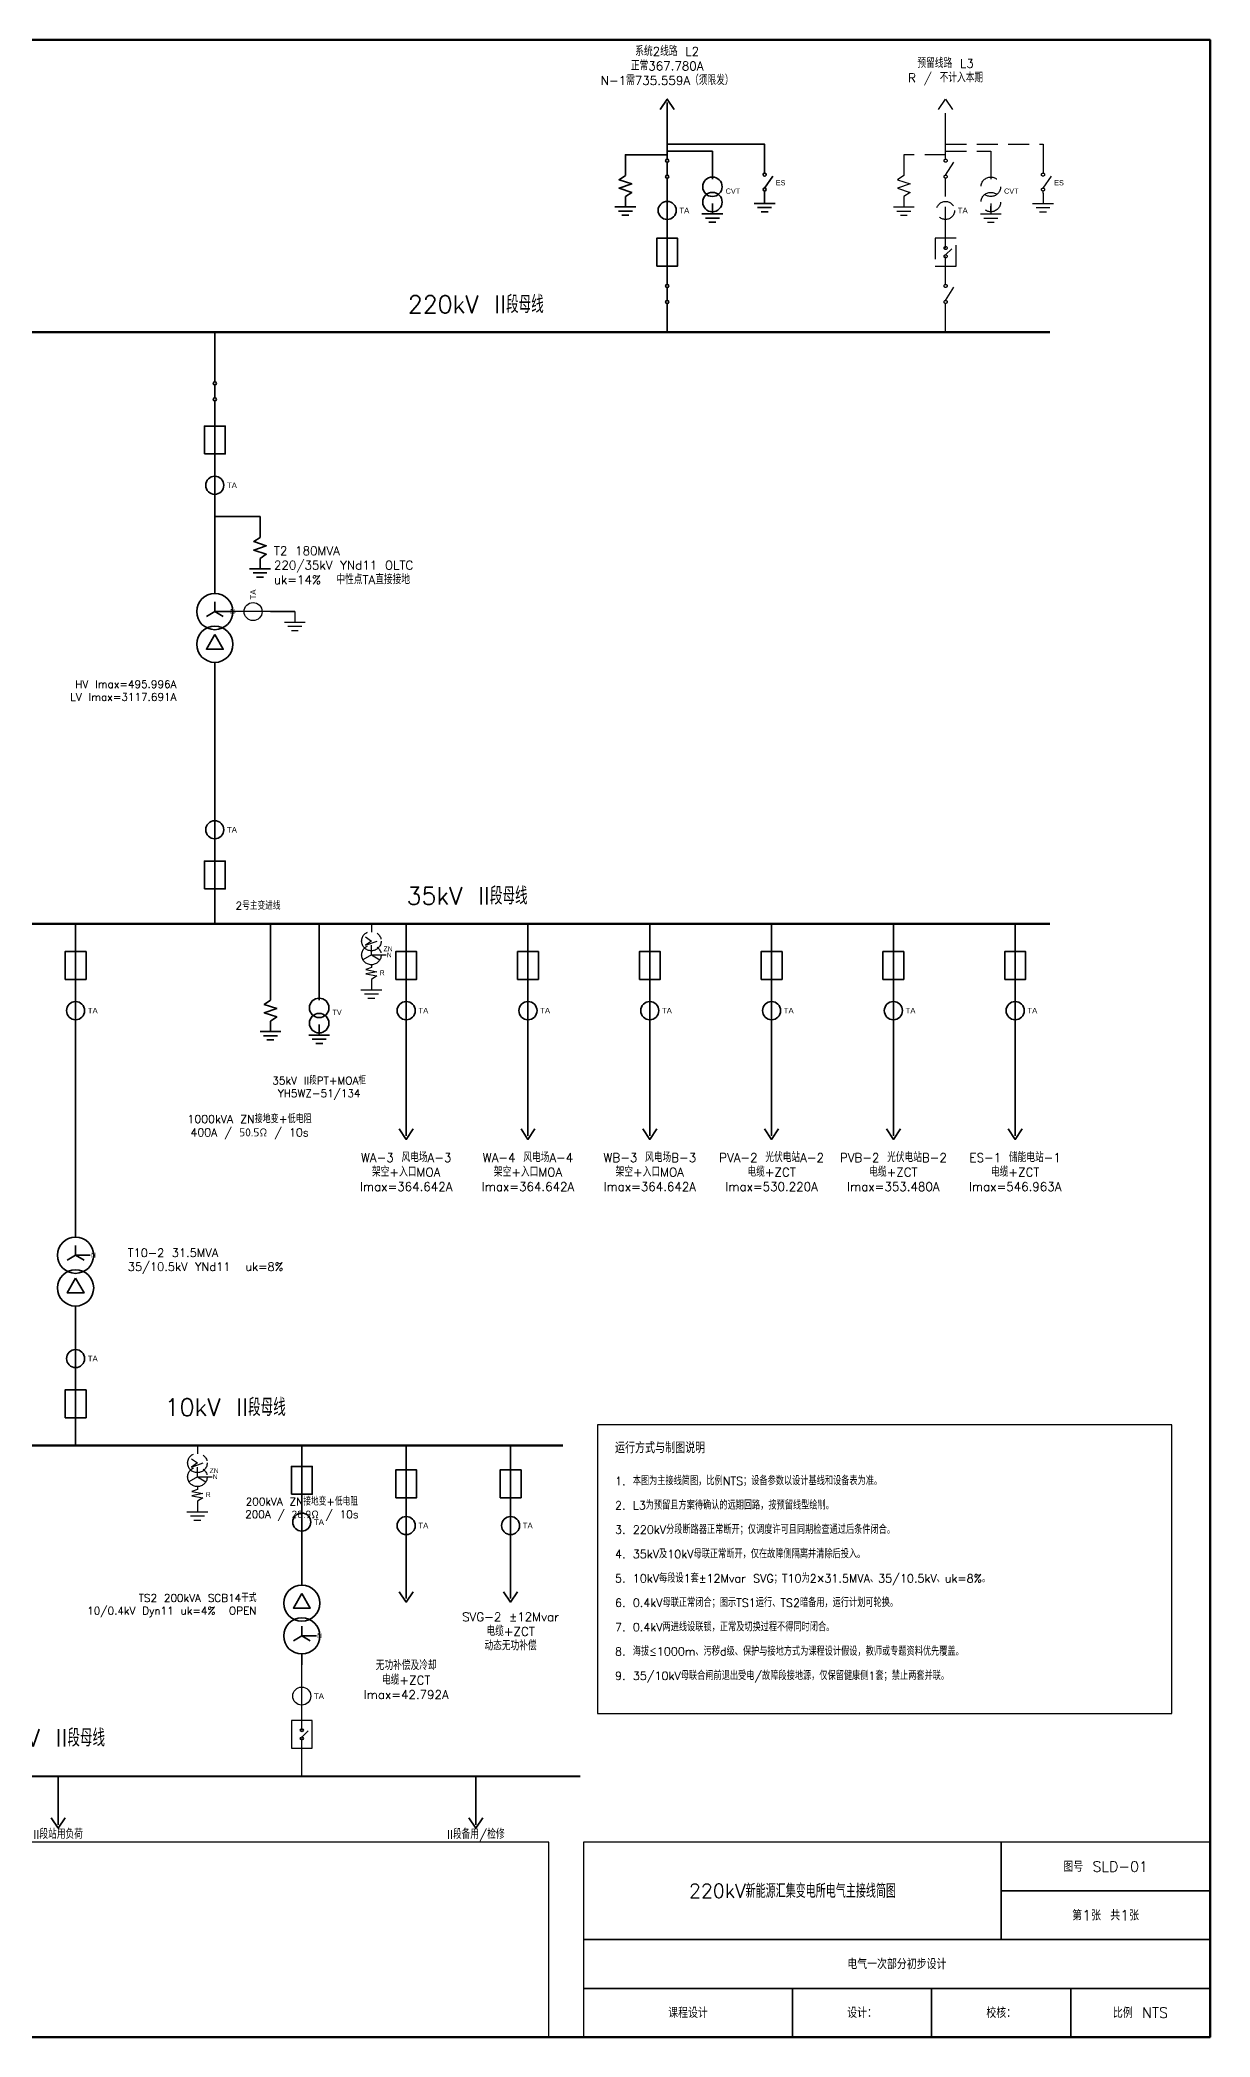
# Model space of a CAD drawing. Header units: millimetres. Extents: x 10 to 831, y 10 to 584.
# Drawn here: x 495 to 831, y 10 to 584 of the extents above; entities that cross this region are included whole.
import ezdxf

# ---------------------------------------------------------------- set-up
doc = ezdxf.new("R2010")
doc.units = ezdxf.units.MM
doc.linetypes.add('CONDITIONAL', pattern=[20, 12, -3, 2, -3])
doc.linetypes.add('RESERVED', pattern=[9, 6, -3])
for name, color, linetype, lineweight in [('E-BUS-0P4', 4, 'CONTINUOUS', 40), ('E-BUS-10', 3, 'CONTINUOUS', 50), ('E-BUS-220', 1, 'CONTINUOUS', 70), ('E-BUS-35', 2, 'CONTINUOUS', 60), ('E-CONDITIONAL', 5, 'CONDITIONAL', 25), ('E-CONDUCTOR', 7, 'CONTINUOUS', 35), ('E-DEVICE', 7, 'CONTINUOUS', 35), ('E-FRAME', 7, 'CONTINUOUS', 50), ('E-NOTE', 7, 'CONTINUOUS', 18), ('E-RESERVED', 8, 'RESERVED', 25), ('E-SYMBOL', 6, 'CONTINUOUS', 25), ('E-TEXT', 7, 'CONTINUOUS', 18), ('E-TITLE', 7, 'CONTINUOUS', 25)]:
    doc.layers.add(name, color=color, linetype=linetype, lineweight=lineweight)
doc.styles.add('HZTXT', font='txt.shx', dxfattribs={"bigfont": 'gbcbig.shx'})
doc.styles.add('LATIN', font='arial.ttf')

# ---------------------------------------------------------------- blocks, each defined once
blk = doc.blocks.new('SLD_DS_CLOSED')
at = {"color": 0, "lineweight": -2}
for p, q in [((0, 2.6), (0, 5)), ((0, -1.9), (0, 1.9)), ((0, -5), (0, -2.6))]:
    blk.add_line(p, q, dxfattribs=at)
for centre in [(0, 2.3), (0, -2.3)]:
    blk.add_circle(centre, 0.45, dxfattribs=at)
at = {"flags": 1}
for tag, p in [('TYPE', (0, -21)), ('BAY_ID', (0, -20)), ('STATE', (0, -22)), ('STATUS', (0, -23)), ('SECTION', (0, -24))]:
    blk.add_attdef(tag, p, '', height=0.1, dxfattribs=at)
blk = doc.blocks.new('SLD_CB_CLOSED')
at = {"color": 0, "lineweight": -2}
blk.add_line((0, -4), (0, 4), dxfattribs=at)
blk.add_lwpolyline([(-3, -4), (3, -4), (3, 4), (-3, 4)], close=True, dxfattribs=at)
at = {"flags": 1}
for tag, p in [('TYPE', (0, -21)), ('BAY_ID', (0, -20)), ('STATE', (0, -22)), ('STATUS', (0, -23)), ('SECTION', (0, -24))]:
    blk.add_attdef(tag, p, '', height=0.1, dxfattribs=at)
blk = doc.blocks.new('SLD_CT')
at = {"color": 0, "lineweight": -2}
blk.add_line((0, -5), (0, 5), dxfattribs=at)
blk.add_circle((0, 0), 2.6, dxfattribs=at)
at = {"color": 0, "lineweight": -2, "style": 'LATIN'}
blk.add_text('TA', height=1.6, dxfattribs=at).set_placement((3.5, -0.8))
at = {"flags": 1}
for tag, p in [('TYPE', (0, -21)), ('BAY_ID', (0, -20)), ('STATE', (0, -22)), ('STATUS', (0, -23)), ('SECTION', (0, -24))]:
    blk.add_attdef(tag, p, '', height=0.1, dxfattribs=at)
blk = doc.blocks.new('SLD_ARROW_UP')
at = {"color": 0, "lineweight": -2}
blk.add_line((0, -5), (0, 4), dxfattribs=at)
blk.add_lwpolyline([(-2, 2), (0, 5), (2, 2)], dxfattribs=at)
at = {"flags": 1}
for tag, p in [('TYPE', (0, -21)), ('BAY_ID', (0, -20)), ('STATE', (0, -22)), ('STATUS', (0, -23)), ('SECTION', (0, -24))]:
    blk.add_attdef(tag, p, '', height=0.1, dxfattribs=at)
blk = doc.blocks.new('SLD_LA')
at = {"color": 0, "lineweight": -2}
for p, q in [((0, 6), (0, 3)), ((0, -3), (0, -6)), ((0, -3), (0, -3)), ((-3, -6), (3, -6)), ((-2, -7.2), (2, -7.2)), ((-1, -8.4), (1, -8.4))]:
    blk.add_line(p, q, dxfattribs=at)
blk.add_lwpolyline([(0, 3), (-1.8, 1.8), (1.8, 0.6), (-1.8, -0.6), (1.8, -1.8), (0, -3)], dxfattribs=at)
at = {"flags": 1}
for tag, p in [('TYPE', (0, -21)), ('BAY_ID', (0, -20)), ('STATE', (0, -22)), ('STATUS', (0, -23)), ('SECTION', (0, -24))]:
    blk.add_attdef(tag, p, '', height=0.1, dxfattribs=at)
blk = doc.blocks.new('SLD_ES_OPEN')
at = {"color": 0, "lineweight": -2}
for p, q in [((0, 6), (0, 2.8)), ((0, -1.6), (2.4, 1.8)), ((0, -3), (0, -2.45)), ((0, -3), (0, -6)), ((-3, -6), (3, -6)), ((-2, -7.2), (2, -7.2)), ((-1, -8.4), (1, -8.4))]:
    blk.add_line(p, q, dxfattribs=at)
for centre in [(0, 2.3), (0, -2)]:
    blk.add_circle(centre, 0.45, dxfattribs=at)
at = {"color": 0, "lineweight": -2, "style": 'LATIN'}
blk.add_text('ES', height=1.5, dxfattribs=at).set_placement((3.2, -0.8))
at = {"flags": 1}
for tag, p in [('TYPE', (0, -21)), ('BAY_ID', (0, -20)), ('STATE', (0, -22)), ('STATUS', (0, -23)), ('SECTION', (0, -24))]:
    blk.add_attdef(tag, p, '', height=0.1, dxfattribs=at)
blk = doc.blocks.new('SLD_CVT')
at = {"color": 0, "lineweight": -2}
for p, q in [((0, 6), (0, 3)), ((0, -4), (0, -7)), ((0, -6.4), (0, -4.8)), ((-3, -7), (3, -7)), ((-2, -8.2), (2, -8.2)), ((-1, -9.4), (1, -9.4))]:
    blk.add_line(p, q, dxfattribs=at)
for centre in [(0, 0.8), (0, -3.6)]:
    blk.add_circle(centre, 2.8, dxfattribs=at)
at = {"color": 0, "lineweight": -2, "style": 'LATIN'}
blk.add_text('CVT', height=1.5, dxfattribs=at).set_placement((3.8, -1.2))
at = {"flags": 1}
for tag, p in [('TYPE', (0, -21)), ('BAY_ID', (0, -20)), ('STATE', (0, -22)), ('STATUS', (0, -23)), ('SECTION', (0, -24))]:
    blk.add_attdef(tag, p, '', height=0.1, dxfattribs=at)
blk = doc.blocks.new('SLD_DS_OPEN')
at = {"color": 0, "lineweight": -2}
for p, q in [((0, 2.6), (0, 5)), ((0, -1.9), (2.4, 1.9)), ((0, -5), (0, -2.6))]:
    blk.add_line(p, q, dxfattribs=at)
for centre in [(0, 2.3), (0, -2.3)]:
    blk.add_circle(centre, 0.45, dxfattribs=at)
at = {"flags": 1}
for tag, p in [('TYPE', (0, -21)), ('BAY_ID', (0, -20)), ('STATE', (0, -22)), ('STATUS', (0, -23)), ('SECTION', (0, -24))]:
    blk.add_attdef(tag, p, '', height=0.1, dxfattribs=at)
blk = doc.blocks.new('SLD_CB_OPEN')
at = {"color": 0, "lineweight": -2}
for p, q in [((0, 1.2), (0, 4)), ((0, -0.8), (1.8, 1)), ((0, -4), (0, -1.2))]:
    blk.add_line(p, q, dxfattribs=at)
blk.add_lwpolyline([(-3, -4), (3, -4), (3, 4), (-3, 4)], close=True, dxfattribs=at)
for centre in [(0, 1.2), (0, -1.2)]:
    blk.add_circle(centre, 0.45, dxfattribs=at)
at = {"flags": 1}
for tag, p in [('TYPE', (0, -21)), ('BAY_ID', (0, -20)), ('STATE', (0, -22)), ('STATUS', (0, -23)), ('SECTION', (0, -24))]:
    blk.add_attdef(tag, p, '', height=0.1, dxfattribs=at)
blk = doc.blocks.new('SLD_TX_YND11')
at = {"color": 0, "lineweight": -2}
for p, q in [((0, 13), (0, 9.7)), ((0, 4.7), (0, 7.5)), ((0, 4.7), (-2.42, 3.3)), ((0, 4.7), (2.42, 3.3)), ((0, 4.7), (4.2, 4.7)), ((0, -9.7), (0, -13))]:
    blk.add_line(p, q, dxfattribs=at)
blk.add_lwpolyline([(0, -1.9), (-2.42, -6.1), (2.42, -6.1)], close=True, dxfattribs=at)
for centre in [(0, 4.7), (0, -4.7)]:
    blk.add_circle(centre, 5.2, dxfattribs=at)
at = {"color": 0, "lineweight": -2, "style": 'LATIN'}
blk.add_text('N', height=1.35, dxfattribs=at).set_placement((4.45, 4.05))
at = {"flags": 1}
for tag, p in [('TYPE', (0, -21)), ('BAY_ID', (0, -20)), ('STATE', (0, -22)), ('STATUS', (0, -23)), ('SECTION', (0, -24))]:
    blk.add_attdef(tag, p, '', height=0.1, dxfattribs=at)
blk = doc.blocks.new('SLD_GROUND')
at = {"color": 0, "lineweight": -2}
for p, q in [((-3, 0), (3, 0)), ((0, 3), (0, 0)), ((-2, -1.2), (2, -1.2)), ((-1, -2.4), (1, -2.4))]:
    blk.add_line(p, q, dxfattribs=at)
at = {"flags": 1}
for tag, p in [('TYPE', (0, -21)), ('BAY_ID', (0, -20)), ('STATE', (0, -22)), ('STATUS', (0, -23)), ('SECTION', (0, -24))]:
    blk.add_attdef(tag, p, '', height=0.1, dxfattribs=at)
blk = doc.blocks.new('SLD_ARROW_DOWN')
at = {"color": 0, "lineweight": -2}
blk.add_line((0, 5), (0, -4), dxfattribs=at)
blk.add_lwpolyline([(-2, -2), (0, -5), (2, -2)], dxfattribs=at)
at = {"flags": 1}
for tag, p in [('TYPE', (0, -21)), ('BAY_ID', (0, -20)), ('STATE', (0, -22)), ('STATUS', (0, -23)), ('SECTION', (0, -24))]:
    blk.add_attdef(tag, p, '', height=0.1, dxfattribs=at)
blk = doc.blocks.new('SLD_PT')
at = {"color": 0, "lineweight": -2}
for p, q in [((0, 6), (0, 3)), ((0, -4), (0, -7)), ((0, -6.4), (0, -4.8)), ((-3, -7), (3, -7)), ((-2, -8.2), (2, -8.2)), ((-1, -9.4), (1, -9.4))]:
    blk.add_line(p, q, dxfattribs=at)
for centre in [(0, 0.8), (0, -3.6)]:
    blk.add_circle(centre, 2.8, dxfattribs=at)
at = {"color": 0, "lineweight": -2, "style": 'LATIN'}
blk.add_text('TV', height=1.5, dxfattribs=at).set_placement((3.8, -1.2))
at = {"flags": 1}
for tag, p in [('TYPE', (0, -21)), ('BAY_ID', (0, -20)), ('STATE', (0, -22)), ('STATUS', (0, -23)), ('SECTION', (0, -24))]:
    blk.add_attdef(tag, p, '', height=0.1, dxfattribs=at)
blk = doc.blocks.new('SLD_GROUNDING_TX_RESISTOR')
at = {"color": 0, "lineweight": -2}
for p, q in [((0, 9), (0, 6.6)), ((0, 0), (-2.42, -1.4)), ((0, 0), (0, 2.8)), ((0, 0), (2.42, -1.4)), ((0, 0), (4.2, 0)), ((0, -2.8), (0, -3.6)), ((-3, -10), (3, -10)), ((-2, -11.2), (2, -11.2)), ((0, -7), (0, -10)), ((-1, -12.4), (1, -12.4))]:
    blk.add_line(p, q, dxfattribs=at)
for points in [[(-1.7, 5.2), (0, 4), (-1.7, 2.8), (1.7, 4)], [(0, -3.6), (-1.6, -4.2), (1.6, -4.8), (-1.6, -5.4), (1.6, -6), (0, -7)]]:
    blk.add_lwpolyline(points, dxfattribs=at)
for centre in [(0, 4), (0, 0)]:
    blk.add_circle(centre, 2.8, dxfattribs=at)
at = {"color": 0, "lineweight": -2, "style": 'LATIN'}
for s, height, p in [('ZN', 1.4, (3.5, 1.1)), ('N', 1.35, (4.45, -0.65)), ('R', 1.4, (2.4, -5.8))]:
    blk.add_text(s, height=height, dxfattribs=at).set_placement(p)
at = {"flags": 1}
for tag, p in [('TYPE', (0, -21)), ('BAY_ID', (0, -20)), ('STATE', (0, -22)), ('STATUS', (0, -23)), ('SECTION', (0, -24))]:
    blk.add_attdef(tag, p, '', height=0.1, dxfattribs=at)
blk = doc.blocks.new('SLD_TX_DYN11')
at = {"color": 0, "lineweight": -2}
for p, q in [((0, 13), (0, 9.7)), ((0, -4.7), (-2.42, -6.1)), ((0, -4.7), (0, -1.9)), ((0, -4.7), (2.42, -6.1)), ((0, -4.7), (4.2, -4.7)), ((0, -9.7), (0, -13))]:
    blk.add_line(p, q, dxfattribs=at)
blk.add_lwpolyline([(0, 7.5), (-2.42, 3.3), (2.42, 3.3)], close=True, dxfattribs=at)
for centre in [(0, 4.7), (0, -4.7)]:
    blk.add_circle(centre, 5.2, dxfattribs=at)
at = {"color": 0, "lineweight": -2, "style": 'LATIN'}
blk.add_text('N', height=1.35, dxfattribs=at).set_placement((4.45, -5.35))
at = {"flags": 1}
for tag, p in [('TYPE', (0, -21)), ('BAY_ID', (0, -20)), ('STATE', (0, -22)), ('STATUS', (0, -23)), ('SECTION', (0, -24))]:
    blk.add_attdef(tag, p, '', height=0.1, dxfattribs=at)

msp = doc.modelspace()

# ---------------------------------------------------------------- linework, layer by layer
at = {"layer": 'E-BUS-0P4'}
msp.add_line((450, 85), (650, 85), dxfattribs=at)
at = {"layer": 'E-BUS-10'}
msp.add_line((450, 180), (645, 180), dxfattribs=at)
at = {"layer": 'E-BUS-220'}
msp.add_line((455, 500), (785, 500), dxfattribs=at)
at = {"layer": 'E-BUS-35'}
msp.add_line((450, 330), (785, 330), dxfattribs=at)
at = {"layer": 'E-CONDUCTOR'}
for p, q in [((675, 552), (675, 557)), ((675, 540), (675, 542)), ((675, 527), (675, 530)), ((675, 516), (675, 519)), ((675, 500), (675, 506)), ((545, 488), (545, 500)), ((545, 473), (545, 478)), ((545, 461), (545, 465)), ((545, 428), (545, 451)), ((545, 419.7), (551, 419.7)), ((561, 419.7), (568, 419.7)), ((545, 362), (545, 402)), ((545, 348), (545, 352)), ((545, 330), (545, 340)), ((505, 322), (505, 330)), ((575, 330), (575, 311)), ((600, 322), (600, 330)), ((635, 322), (635, 330)), ((670, 322), (670, 330)), ((705, 322), (705, 330)), ((740, 322), (740, 330)), ((775, 322), (775, 330)), ((505, 310), (505, 314)), ((600, 310), (600, 314)), ((635, 310), (635, 314)), ((670, 310), (670, 314)), ((705, 310), (705, 314)), ((740, 310), (740, 314)), ((775, 310), (775, 314)), ((505, 243), (505, 300)), ((600, 278), (600, 300)), ((635, 278), (635, 300)), ((670, 278), (670, 300)), ((705, 278), (705, 300)), ((740, 278), (740, 300)), ((775, 278), (775, 300)), ((505, 210), (505, 217)), ((505, 196), (505, 200)), ((505, 180), (505, 188)), ((570, 174), (570, 180)), ((600, 173), (600, 180)), ((630, 173), (630, 180)), ((570, 163), (570, 166)), ((600, 162), (600, 165)), ((630, 162), (630, 165)), ((570, 150), (570, 153)), ((570, 150), (570, 143)), ((600, 145), (600, 152)), ((630, 145), (630, 152)), ((500, 85), (500, 80)), ((620, 85), (620, 80))]:
    msp.add_line(p, q, dxfattribs=at)
for points in [[(675, 554), (703, 554), (703, 549)], [(675, 552), (688, 552), (688, 547)], [(675, 551), (663, 551), (663, 548)]]:
    msp.add_lwpolyline(points, dxfattribs=at)
at = {"layer": 'E-DEVICE'}
for points in [[(545, 447), (558, 447), (558, 444)], [(575, 330), (561, 330), (561, 311)]]:
    msp.add_lwpolyline(points, dxfattribs=at)
at = {"layer": 'E-FRAME'}
for points in [[(10, 10), (831, 10), (831, 584), (10, 584)], [(25, 10), (831, 10), (831, 584), (25, 584)]]:
    msp.add_lwpolyline(points, close=True, dxfattribs=at)
at = {"layer": 'E-RESERVED'}
for p, q in [((755, 552), (755, 557)), ((755, 540), (755, 542)), ((755, 527), (755, 530)), ((755, 516), (755, 519)), ((755, 500), (755, 506))]:
    msp.add_line(p, q, dxfattribs=at)
for points in [[(755, 554), (783, 554), (783, 549)], [(755, 552), (768, 552), (768, 547)], [(755, 551), (743, 551), (743, 548)]]:
    msp.add_lwpolyline(points, dxfattribs=at)
at = {"layer": 'E-SYMBOL'}
for p, q in [((570, 113), (570, 117)), ((570, 101), (570, 103)), ((570, 85), (570, 93))]:
    msp.add_line(p, q, dxfattribs=at)
at = {"layer": 'E-TITLE'}
for points in [[(655, 103), (820, 103), (820, 186), (655, 186)], [(35, 10), (641, 10), (641, 66), (35, 66)], [(651, 10), (831, 10), (831, 66), (651, 66)], [(651, 38), (771, 38), (771, 66), (651, 66)], [(771, 52), (831, 52), (831, 66), (771, 66)], [(771, 38), (831, 38), (831, 52), (771, 52)], [(651, 24), (831, 24), (831, 38), (651, 38)], [(651, 10), (711, 10), (711, 24), (651, 24)], [(711, 10), (751, 10), (751, 24), (711, 24)], [(751, 10), (791, 10), (791, 24), (751, 24)], [(791, 10), (831, 10), (831, 24), (791, 24)]]:
    msp.add_lwpolyline(points, close=True, dxfattribs=at)

# ---------------------------------------------------------------- block references
at = {"layer": 'E-CONDITIONAL'}
for p in [(590, 321), (540, 171)]:
    msp.add_blockref('SLD_GROUNDING_TX_RESISTOR', p, dxfattribs=at)
at = {"layer": 'E-CONDUCTOR'}
for name, p in [('SLD_ARROW_UP', (675, 562)), ('SLD_DS_CLOSED', (675, 547)), ('SLD_LA', (663, 542)), ('SLD_CVT', (688, 541)), ('SLD_ES_OPEN', (703, 543)), ('SLD_CT', (675, 535)), ('SLD_CB_CLOSED', (675, 523)), ('SLD_DS_CLOSED', (675, 511)), ('SLD_DS_CLOSED', (545, 483)), ('SLD_CB_CLOSED', (545, 469)), ('SLD_CT', (545, 456)), ('SLD_TX_YND11', (545, 415)), ('SLD_CT', (545, 357)), ('SLD_CB_CLOSED', (545, 344)), ('SLD_CB_CLOSED', (505, 318)), ('SLD_CB_CLOSED', (600, 318)), ('SLD_CB_CLOSED', (635, 318)), ('SLD_CB_CLOSED', (670, 318)), ('SLD_CB_CLOSED', (705, 318)), ('SLD_CB_CLOSED', (740, 318)), ('SLD_CB_CLOSED', (775, 318)), ('SLD_CT', (505, 305)), ('SLD_CT', (600, 305)), ('SLD_CT', (635, 305)), ('SLD_CT', (670, 305)), ('SLD_CT', (705, 305)), ('SLD_CT', (740, 305)), ('SLD_CT', (775, 305)), ('SLD_ARROW_DOWN', (600, 273)), ('SLD_ARROW_DOWN', (635, 273)), ('SLD_ARROW_DOWN', (670, 273)), ('SLD_ARROW_DOWN', (705, 273)), ('SLD_ARROW_DOWN', (740, 273)), ('SLD_ARROW_DOWN', (775, 273)), ('SLD_CT', (505, 205)), ('SLD_CB_CLOSED', (505, 192)), ('SLD_CB_CLOSED', (570, 170)), ('SLD_CB_CLOSED', (600, 169)), ('SLD_CB_CLOSED', (630, 169)), ('SLD_CT', (570, 158)), ('SLD_CT', (600, 157)), ('SLD_CT', (630, 157)), ('SLD_ARROW_DOWN', (600, 140)), ('SLD_ARROW_DOWN', (630, 140)), ('SLD_ARROW_DOWN', (500, 75)), ('SLD_ARROW_DOWN', (620, 75))]:
    msp.add_blockref(name, p, dxfattribs=at)
at = {"layer": 'E-DEVICE'}
for name, p in [('SLD_LA', (558, 438)), ('SLD_LA', (561, 305)), ('SLD_PT', (575, 305)), ('SLD_TX_YND11', (505, 230)), ('SLD_TX_DYN11', (570, 130))]:
    msp.add_blockref(name, p, dxfattribs=at)
at = {"layer": 'E-RESERVED'}
for name, p in [('SLD_ARROW_UP', (755, 562)), ('SLD_DS_OPEN', (755, 547)), ('SLD_LA', (743, 542)), ('SLD_CVT', (768, 541)), ('SLD_ES_OPEN', (783, 543)), ('SLD_CT', (755, 535)), ('SLD_CB_OPEN', (755, 523)), ('SLD_DS_OPEN', (755, 511))]:
    msp.add_blockref(name, p, dxfattribs=at)
at = {"layer": 'E-SYMBOL', "rotation": 90}
msp.add_blockref('SLD_CT', (556, 419.7), dxfattribs=at)
at = {"layer": 'E-SYMBOL'}
for name, p in [('SLD_GROUND', (568, 416.7)), ('SLD_CT', (570, 108)), ('SLD_CB_OPEN', (570, 97))]:
    msp.add_blockref(name, p, dxfattribs=at)

# ---------------------------------------------------------------- texts
at = {"layer": 'E-CONDITIONAL', "insert": (555, 275), "char_height": 2.3, "width": 42, "attachment_point": 2, "style": 'HZTXT'}
msp.add_mtext('1000kVA ZN接地变+低电阻\\P400A / 50.5Ω / 10s', dxfattribs=at)
at = {"layer": 'E-NOTE', "style": 'HZTXT'}
for s, insert, char_height, width, attachment_point in [('1. 本图为主接线简图，比例NTS；设备参数以设计基线和设备表为准。', (660, 171), 2.35, 158, 1), ('200kVA ZN接地变+低电阻\\P200A / 28.9Ω / 10s', (570, 165), 2.2, 42, 2), ('2. L3为预留且方案待确认的远期回路，按预留线型绘制。', (660, 164), 2.35, 158, 1), ('3. 220kV分段断路器正常断开；仅调度许可且同期检查通过后条件闭合。', (660, 157), 2.35, 158, 1), ('4. 35kV及10kV母联正常断开，仅在故障侧隔离并清除后投入。', (660, 150), 2.35, 158, 1), ('5. 10kV每段设1套±12Mvar SVG；T10为2×31.5MVA、35/10.5kV、uk=8%。', (660, 143), 2.35, 158, 1), ('6. 0.4kV母联正常闭合；图示TS1运行、TS2暗备用，运行计划可轮换。', (660, 136), 2.35, 158, 1), ('7. 0.4kV两进线设联锁，正常及切换过程不得同时闭合。', (660, 129), 2.35, 158, 1), ('8. 海拔≤1000m、污秽d级、保护与接地方式为课程设计假设，教师或专题资料优先覆盖。', (660, 122), 2.35, 158, 1), ('9. 35/10kV母联合闸前退出受电/故障段接地源，仅保留健康侧1套；禁止两套并联。', (660, 115), 2.35, 158, 1)]:
    msp.add_mtext(s, dxfattribs=dict(at, insert=insert, char_height=char_height, width=width, attachment_point=attachment_point))
at = {"layer": 'E-RESERVED', "insert": (755, 571), "char_height": 2.5, "width": 64, "attachment_point": 8, "style": 'HZTXT'}
msp.add_mtext('预留线路 L3\\PR / 不计入本期', dxfattribs=at)
at = {"layer": 'E-TEXT', "style": 'HZTXT'}
for s, insert, char_height, width, attachment_point in [('系统2线路 L2\\P正常367.780A\\PN-1需735.559A（须限发）', (675, 571), 2.5, 64, 8), ('220kV II段母线', (620, 508), 5, 330, 5), ('T2 180MVA\\P220/35kV YNd11 OLTC\\Puk=14%  中性点TA直接接地', (562, 433), 2.5, 70, 4), ('HV Imax=495.996A\\PLV Imax=3117.691A', (534, 397), 2.2, 62, 6), ('35kV II段母线', (617.5, 338), 5, 335, 5), ('2号主变进线', (551, 334), 2.2, 45, 7), ('35kV II段PT+MOA柜\\PYH5WZ-51/134', (575, 286), 2.2, 42, 2), ('WA-3 风电场A-3\\P架空+入口MOA\\PImax=364.642A', (600, 264), 2.5, 32, 2), ('WA-4 风电场A-4\\P架空+入口MOA\\PImax=364.642A', (635, 264), 2.5, 32, 2), ('WB-3 风电场B-3\\P架空+入口MOA\\PImax=364.642A', (670, 264), 2.5, 32, 2), ('PVA-2 光伏电站A-2\\P电缆+ZCT\\PImax=530.220A', (705, 264), 2.5, 32, 2), ('PVB-2 光伏电站B-2\\P电缆+ZCT\\PImax=353.480A', (740, 264), 2.5, 32, 2), ('ES-1 储能电站-1\\P电缆+ZCT\\PImax=546.963A', (775, 264), 2.5, 32, 2), ('T10-2 31.5MVA\\P35/10.5kV YNd11  uk=8%', (520, 233), 2.4, 62, 4), ('10kV II段母线', (548, 191), 5, 195, 5), ('TS2 200kVA SCB14干式\\P10/0.4kV Dyn11 uk=4%  OPEN', (557, 134), 2.2, 54, 6), ('SVG-2 ±12Mvar\\P电缆+ZCT\\P动态无功补偿', (630, 132), 2.5, 48, 2), ('无功补偿及冷却\\P电缆+ZCT\\PImax=42.792A', (600, 118), 2.5, 56, 2), ('0.4kV II段母线', (495, 96), 5, 200, 5), ('II段站用负荷', (500, 69.5), 2.5, 50, 2), ('II段备用/检修', (620, 69.5), 2.5, 50, 2)]:
    msp.add_mtext(s, dxfattribs=dict(at, insert=insert, char_height=char_height, width=width, attachment_point=attachment_point))
at = {"layer": 'E-TITLE', "style": 'HZTXT'}
for s, insert, char_height, width, attachment_point in [('运行方式与制图说明', (660, 181), 3.2, 158, 1), ('图号 SLD-01', (801, 59), 3, 56, 5), ('220kV新能源汇集变电所电气主接线简图', (711, 52), 4, 116, 5), ('第1张 共1张', (801, 45), 3, 56, 5), ('电气一次部分初步设计', (741, 31), 3, 176, 5), ('课程设计', (681, 17), 3, 56, 5), ('设计：', (731, 17), 3, 36, 5), ('校核：', (771, 17), 3, 36, 5), ('比例 NTS', (811, 17), 3, 36, 5)]:
    msp.add_mtext(s, dxfattribs=dict(at, insert=insert, char_height=char_height, width=width, attachment_point=attachment_point))

doc.saveas('drawing.dxf')
